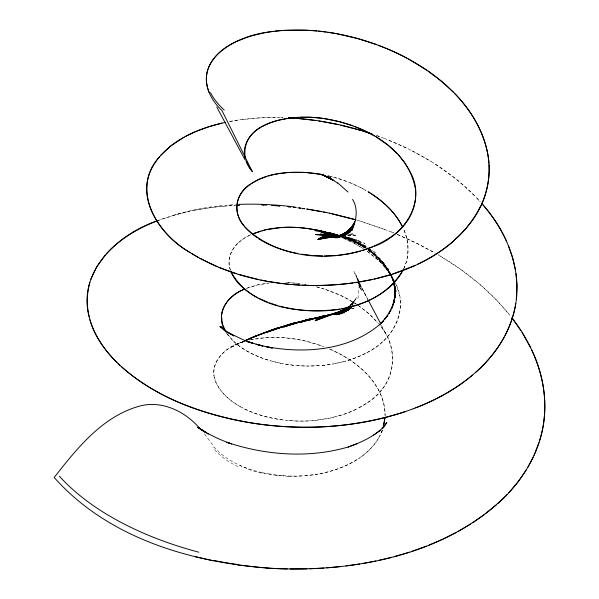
<?xml version="1.0" encoding="UTF-8"?>
<svg xmlns="http://www.w3.org/2000/svg" width="599" height="599" viewBox="0 0 599 599"><rect width="100%" height="100%" fill="white"/><g stroke="black" fill="none" stroke-linecap="round" stroke-linejoin="round"><path stroke-width="0.45" stroke-dasharray="3 2.25" d="M359.115 287.879L358.472 277.577M385.067 416.05C385.666 393.161 369.695 373.581 351.74 361.204M357.932 298.616L359.497 284.353M382.349 430.127C378.051 441.98 369.066 451.616 358.689 458.52M382.274 430.344L379.549 436.386M403.733 268.674C409.611 256.387 409.214 241.674 403.674 229.35M403.666 268.816C409.746 256.222 409.199 241.075 403.307 228.518M381.323 432.71L382.731 429.7M352.751 304.644L356.63 297.254L351.725 305.033M378.785 437.772C365.532 459.942 339.64 470.672 315.119 474.543M351.725 305.123L355.641 298.998L350.849 305.415M382.379 388.744C397.848 370.392 394.756 342.366 379.564 324.86M351.718 304.382L354.548 300.653L350.31 305.46M381.458 389.904C369.942 403.891 352.961 412.247 335.71 416.799M350.46 305.438L353.56 302.001L349.726 305.73M237.459 243.651C230.398 250.195 227.081 260.752 230.353 269.984M383.952 340.419C395.018 330.124 401.936 314.879 400.117 299.627M350.026 305.647L352.676 303.139L349.876 305.497M238.29 242.857L244.04 238.417L251.026 234.606M382.694 341.595C372.091 351.194 358.831 357.423 345.151 361.257M350.565 305.213L351.957 304.075L349.801 305.662M367.838 402.423C394.299 386.932 400.911 348.76 380.275 325.774M366.326 403.456L357.581 408.578M357.124 459.538C339.289 470.739 318.084 475.531 297.216 476.13M366.745 352.714C392.053 341.213 409.364 309.818 395.595 283.417M365.225 353.515C351.456 360.516 336.189 364.244 320.854 365.555M250.876 234.673C237.144 240.042 224.677 255.084 230.488 270.396M355.806 409.461L348.146 412.793M243.538 341.475L230.233 347.622L243.628 341.535M236.598 344.35L243.404 341.385M246.129 288.493L257.405 284.967L268.696 283.042M157.739 220.657L174.092 215.168L189.913 211.177M157.934 220.582L159.282 220.065M247.297 288.037L258.004 284.832L268.816 283.028M161.371 219.301L177.439 214.225L192.249 210.683M346.155 413.542L330.236 418.102L311.285 420.76M242.408 342.111C225.157 346.372 206.992 364.439 216.232 383.135C229.162 407.56 258.693 416.627 284.33 420.124M243.179 341.857C228.279 346.117 211.387 358.576 214.105 376.015M173.126 215.453C193.342 209.141 214.39 205.622 235.534 204.596M351.538 308.74L355.125 307.789L351.576 308.71M343.354 361.744L332.28 364.11M333.673 417.316C318.189 421.06 302.061 421.958 286.225 420.333M249.768 340.03C267.82 335.912 286.749 336.878 304.719 340.891M250.786 339.805L265.671 337.679L280.444 337.537M192.152 210.706L212.967 207.261L234.943 205.307M229.32 121.56L240.349 119.725M194.6 210.212L211.537 207.441L226.654 205.854M229.911 121.44L238.14 120.04M330.131 364.462C306.733 367.913 282.331 365.809 260.191 357.333M240.244 119.74L260.236 117.823L282.87 117.584L278.131 117.479M313.225 474.82L303.648 475.823M242.355 119.456L255.376 118.13M348.64 234.943L354.046 234.396L348.498 234.928M229.215 205.659L236.118 205.247M318.923 365.697L307.317 366.041M257.6 117.981L275.802 117.456M309.354 420.88C286.389 422.063 262.781 418.289 242.213 407.702M301.716 475.943L290.103 476.13L278.587 475.396M292.612 476.168L288.988 476.085M305.385 366.011L295.771 365.457M344.245 236.657L346.117 236.717L344.29 236.612M286.142 282.391L301.484 283.791M288.149 282.473L299.305 283.492M283.514 475.823L281.126 475.658M282.354 337.641C296.46 338.555 310.417 341.602 323.647 346.581M344.066 236.994L349.449 237.444L344.103 236.882M293.869 365.278L282.638 363.653M276.161 475.134L278.101 475.366M344.837 237.211L353.066 238.454L344.133 237.249L360.957 241.442L341.947 236.837M343.961 237.346L365.076 243.426L343.961 237.286M304.442 284.27L305.924 284.525M270.007 474.236L261.748 472.618M304.943 284.345L306.201 284.577M343.676 237.294L356.922 239.787L344.575 237.324M280.811 363.293L270.156 360.695M263.71 473.045L278.67 475.426A53.438 32.181 -1.2 0 0 281.118 475.696M327.758 175.732L329.008 176.024M261.913 472.641C244.272 468.44 226.34 461.05 214.217 447.056L203.66 432.897M328.319 175.859C341.819 179.011 354.922 184.043 366.895 191.051M329.63 176.173L337.102 178.195M306.71 341.363L323.348 346.462M343.392 237.241L355.679 240.933L342.066 236.77L360.748 243.194L343.594 237.399M316.227 286.764C330.289 290.388 343.878 296.048 356.091 303.933M317.013 286.966L323.595 288.86M356.532 219.998L359.505 220.874M359.415 220.851L388.766 230.952M362.118 221.667L386.026 229.889M343.781 237.406L356.038 242.213L367.299 247.881M268.142 360.096C252.583 355.155 236.867 347.383 227.118 333.815M338.952 178.764L348.071 181.969M343.923 237.474L349.247 239.181L367.374 247.357L348.041 238.604L365.772 245.882L342.321 236.687L359.947 243.703L365.69 246.96L349.247 239.181L344.32 237.444M342.995 237.264L354.031 240.91L367.247 247.866M343.811 237.369L354.046 241.629L366.483 247.986M325.519 289.474L341.602 295.884L356.345 304.097M343.811 237.301L362.582 245.755L365.69 247.769L356.038 242.213L349.247 239.181M376.135 135.404L384.251 138.414M377.145 135.763L381.892 137.508M342.935 237.324L354.046 241.629L365.068 247.679M342.86 237.346L354.046 241.629L365.517 247.971M343.564 237.361L356.038 242.213L366.378 248.001M384.049 138.332C420.124 152.348 454.252 173.044 480.353 201.923M388.631 230.9L393.775 232.951M391.229 231.925L393.813 232.966M388.946 140.278L407.32 148.462M349.861 182.68L358.599 186.589M342.815 237.983L352.452 242.393L363.308 248.6M258.603 356.697C249.671 353.036 241.09 348.214 233.969 341.632M397.242 234.389L416.53 243.172L434.926 252.95M397.332 234.426L416.807 243.306L435.436 253.235M343.998 238.477L352.654 242.498M329.27 348.835L340.711 354.383L350.235 360.171M330.483 349.359C357.131 360.972 384.775 383.854 385.09 415.294M411.79 150.693L431.19 161.565M360.291 187.435L366.154 190.617M354.338 243.374L362.432 248.038M367.18 248.443L371.155 250.667L367.262 248.435M240.618 406.841L232.876 402.004M435.316 164.163L454.843 178.083M365.158 248.053L361.347 245.575L345.548 238.305L361.347 245.575L365.233 248.136M368.34 250.18L380.927 259.322L368.789 249.783L376.262 254.8L369.426 250.277M368.205 250.038L379.631 259.03L388.564 269.378L379.631 259.03L368.205 250.038L374.547 254.268L384.947 264.062L374.547 254.268L368.789 249.783M357.873 305.108L369.164 313.854L378.538 323.587M358.494 305.535L369.523 314.176L377.864 322.771M458.093 267.573L438.034 254.74C465.393 270.838 490.686 291.017 510.46 315.995M367.022 251.078C377.692 258.783 388.07 268.023 393.416 280.325L391.274 275.69L393.296 281.867M460.227 269.071L478.421 283.162M367.487 251.408L380.268 262.048L389.155 272.395M231.701 401.15L225.359 395.774L220.327 390.061M456.678 179.55L467.25 188.663L475.396 196.607M480.331 284.787L496.414 299.949L508.963 314.123M233.004 340.711L226.602 333.037M476.954 198.232L479.986 201.511M226.302 332.864L228.496 335.687M385.022 267.147L389.298 272.942M219.623 389.08L216.224 383.128L214.292 377.085M390.383 273.339L384.356 264.429L374.36 254.837L384.356 264.429L390.488 273.451M389.986 273.593L382.057 263.013L376.06 257.113L385.135 266.076L388.242 270.014L389.979 273.256M389.859 273.473L385.135 266.076L380.193 260.34L388.242 270.014L389.837 273.181M391.259 275.488L394.831 281.815M391.776 276.319L394.082 280.332M389.343 272.979L387.081 269.101L390.009 273.444M389.799 273.758L392.51 278.408L393.67 281.642M365.877 295.689L359.19 283.065M368.842 301.327L359.31 283.095M367.988 299.657L359.385 283.132M391.169 275.705L393.902 281.073L391.439 275.839L393.588 281.59M381.466 325.294L386.362 335.245M358.209 280.804L353.889 271.235L358.808 282.219M395.422 283.05L398.5 291.301L399.952 298.242M389.904 273.608L385.135 266.076L382.057 263.013L389.163 271.946L392.51 278.408L393.618 281.897L390.271 274.439M391.439 275.839L393.416 281.919M358.973 282.256L356.263 275.585L358.823 282.511M391.274 275.69L393.618 281.897M359.138 283.379L361.699 290.313L357.206 277.734L360.201 287.198L359.018 283.267M358.981 283.439L360.538 289.362L358.823 282.773M358.749 282.638L358.921 283.537L358.831 283.08M358.794 282.885L358.958 283.784M358.786 282.84L358.861 283.282M358.846 283.2L359.086 284.817M238.058 466.643A89.715 49.672 0.7 0 1 212.87 447.356M297.216 476.242A74.725 46.116 -1.3 0 1 292.612 476.287M288.958 476.332A128.343 78.364 -1.3 0 1 283.469 476.07M276.117 475.247A103.32 61.165 -1 0 1 269.954 474.348M261.389 473.113A91.31 52.577 -0.5 0 1 246.376 468.59M246.713 468.291A87.933 49.193 0.3 0 1 239.847 465.483M352.474 233.752L349.734 234.187L352.474 233.752M355.941 235.145L346.679 235.594L355.941 235.145M375.363 252.493L368.063 248.33L375.363 252.493"/><path stroke-width="0.9" d="M393.798 282.054L395.894 291.586L393.843 282.773L394.988 288.067L394.719 298.107L394.022 302.847L395.168 292.177L393.798 282.024M221.488 316.032L222.416 324.044L225.389 331.06M393.745 282.75C395.969 291.226 395.213 300.129 391.911 308.215L394.996 296.587M384.992 417.675L383.293 427.244M384.962 418.042L383.218 427.491M516.293 299.463L516.952 285.611L516.009 273.623M221.563 315.052C222.768 302.495 233.752 293.667 244.654 289.107M413.16 408.803C455.876 392.929 497.949 363.091 512.347 317.934C525.578 277.577 509.113 233.423 481.461 203.166M515.754 303.386C513.994 314.58 510.303 325.452 505.054 335.492M395.055 296.033L393.416 303.798L388.766 313.831L391.08 309.788L384.85 319.072L387.882 315.411L380.095 324.066L383.779 320.809C352.841 350.445 305.76 354.219 265.529 346.507L272.365 348.086L256.065 344.268L262.886 346.08L246.488 341.385L253.28 343.407L243.718 340.03L227.433 332.22L233.962 335.919L226.639 331.434L219.9 326.38L226.242 331.532L220.866 326.657L224.573 330.528M89.813 282.324C74.561 339.745 132.708 382.903 178.802 402.363C250.112 431.916 332.34 435.525 405.763 411.453M539.654 440.535C549.073 410.682 545.075 377.677 531.575 349.711M207.965 69.334C202.769 84.392 210.923 100.385 221.959 110.523L252.419 171.748L248.315 165.878L245.979 160.861M539.01 442.579L534.016 455.397M90.741 279.456L96.619 266.907L105.177 255.114M208.25 68.511C212.825 56.051 224.048 47.433 235.639 41.84M411.558 213.207C414.92 205.831 416.268 197.565 415.399 189.509M480.248 207.254C486.702 194.121 489.832 179.341 489.009 164.71M533.088 457.404L527.652 467.617M403.052 270.082C391.237 292.724 365.854 304.247 341.797 308.717M350.602 308.747L352.324 305.468M403.007 270.171C378.516 311.136 322.052 317.111 279.531 306.126M504.096 337.297C496.893 350.497 487.092 362.178 475.891 372.159M154.198 164.148C132.731 197.722 161.236 235.834 190.43 252.8M526.491 469.541L518.36 481.409L508.843 492.73M384.131 426.683L386.812 422.445L382.409 428.622L384.506 425.941C374.809 436.439 361.302 442.287 348.094 447.049L357.124 443.672M154.924 162.988C170.715 139.47 198.846 128.238 225.494 122.338M350.318 306.126L346.065 311.832L350.026 306.621M405.059 223.869L405.545 223.247M159.626 156.631C130.11 188.67 156.676 233.498 188.49 251.543C236.86 282.136 296.924 290.253 352.968 282.96M157.26 220.836C118.16 233.977 77.249 271.527 89.094 316.624M349.704 306.141L343.639 313L349.838 306.126M160.517 155.598L171.022 145.767L184.267 137.104M106.293 253.849C120.01 238.724 138.152 228.309 157.02 220.934M507.211 494.467C447.633 554.217 358.187 571.723 276.611 568.601C195.94 563.884 109.512 539.819 54.18 477.47C77.421 447.82 103.672 414.8 142.075 405.478C164.388 400.858 186.626 412.584 200.658 429.453M348.453 306.973L341.43 313.816L349.367 306.276M498.001 503.437C522.972 481.184 541.556 450.343 544.356 416.56C547.681 380.986 533.634 345.795 512.055 318.039M496.346 504.92L485.901 513.485M454.334 240.491C443.267 250.255 430.621 258.124 417.293 264.399M347.779 307.272L339.386 314.355L348.468 306.928M396.306 232.944C354.893 265.26 282.563 264.646 244.774 226.811M472.461 375.131C455.607 389.268 436.05 399.937 415.586 407.874M484.074 514.863L472.618 522.822M347.645 307.25L337.581 314.647L347.809 307.429M348.603 230.645L339.184 237.548L350.685 228.661L341.101 237.069L351.441 227.575L343.107 236.373L352.272 226.34L345.331 235.37L353.178 224.842L347.517 234.119L354.054 223.172L349.606 232.629L354.833 221.345L351.718 230.765C356.315 221.001 358.546 209.088 352.579 199.377M378.733 431.505L380.283 430.396L373.289 435.308M250.562 184.103C235.744 192.346 232.18 213.491 243.995 225.845M349.314 230.068L337.477 237.81L347.323 231.783M347.615 307.324L336.069 314.737L348.034 307.429M260.4 127.609C249.97 133.435 241.749 145.572 245.073 157.844M251.685 183.354L258.663 179.543L266.75 176.465M470.634 524.095L458.242 531.395M261.516 126.943L268.884 123.372L277.307 120.549M347.959 307.317L334.893 314.64L345.548 309.032M347.997 231.274L336.009 237.885L345.443 233.056M456.109 532.556L442.863 539.16L428.944 545.15M185.735 136.31L195.064 131.847M348.019 307.609L334.122 314.4L345.833 309.114M345.353 232.921L334.908 237.803L345.136 233.453M244.37 341.093C263.283 332.16 283.327 325.579 303.73 321.086M236.77 41.301L250.434 36.135L266.143 32.443M244.467 341.153L257.016 335.447L245.103 340.644M415.489 265.237L392.674 274.02M244.587 289.137C228.241 294.468 214.734 313.913 224.969 330.311M374.375 246.264C403.763 235.781 427.184 201.96 410.053 171.561M345.713 309.002L333.77 314.056L342.261 310.799L315.186 320.705L335.605 312.865L342.703 311.016M252.299 234.044L265.829 229.731L281.373 227.523M252.381 234.007L260.505 231.102M196.697 131.151L208.804 126.741M372.511 247.035L362.208 250.622M344.305 233.625L334.137 237.601L343.646 234.284M426.563 546.086L411.94 551.327M413.04 408.847C362.612 427.476 307.347 431.138 254.365 423.381C206.438 415.893 158.114 399.293 121.357 366.633M344.859 309.661L333.89 313.659L342.456 310.903M343.497 234.172L333.748 237.309L342.463 234.875M409.446 552.143L394.217 556.613M390.683 274.642L374.308 279.037M210.623 126.172L221.959 123.124M268.195 176.024C285.536 171.067 304.015 171.321 321.656 174.481M348.326 446.936C308.702 458.572 265.649 455.285 226.766 442.287L231.581 443.919C219.721 439.756 208.242 434.35 197.797 427.312L205.143 432.119L201.459 429.49M360.426 251.131L349.442 253.662L338.053 255.256M337.566 312.858L317.178 318.331L337.222 312.558L315.875 319.484L340.779 311.585M262.025 230.667C276.019 226.916 290.74 226.534 305.071 228.197M342.471 234.711L333.77 236.972L340.749 235.459M391.626 557.295L378.523 560.409M278.805 120.152L288.284 118.288L298.489 117.292M337.581 312.805L319.095 317.305L331.891 314.535M372.211 279.508L355.14 282.646M321.296 316.998L304.225 320.66L283.544 327.061L308.133 319.477L321.408 316.856M325.789 316.032L327.586 315.651M303.813 321.101L292.102 323.557L271.647 329.997L251.026 338.016L277.285 328.132L271.647 329.997L297.389 322.404L292.102 323.557L266.907 332.235L292.102 323.557L312.386 318.698L319.709 317.5M309.219 319.963L311.023 319.589L309.166 319.963M375.873 560.978L362.447 563.532M342.276 235.003L334.227 236.627L340.614 235.624M333.995 313.958L321.618 316.452L301.095 322.097L324.718 315.823L329.33 315.081M325.834 315.98L327.601 315.628M277.374 173.875C258.364 176.428 232.532 189.958 237.414 212.84M329.72 315.104L321.618 316.452L324.718 315.823L304.225 320.66L308.133 319.477L312.386 318.698L287.61 325.07L308.133 319.477L316.257 318.121M318.062 317.822L319.873 317.522M339.925 309.054C302.607 314.303 249.731 308.62 230.697 270.995M267.663 32.181L273.878 31.29M359.737 563.981L346.065 565.95M279.014 173.598L287.378 172.587M340.606 235.512L317.702 239.473L338.33 235.916M338.278 235.976L318.84 238.38L338.278 235.976L320.532 237.414L338.682 236.148M275.473 31.103L281.949 30.482M340.546 566.609L326.65 567.904M336.136 255.429L324.538 255.923M323.849 568.099L309.825 568.818M283.597 30.369L307.774 30.264M289.107 172.46L305.273 172.46L321.483 174.451M338.338 235.999L335.133 236.32L338.734 235.954L321.715 232.457L338.532 236.021M283.207 227.418C298.751 226.647 314.378 228.788 329.278 233.198M237.855 205.165L239.593 205.098M237.766 205.172L239.181 205.113M338.63 236.081L322.786 236.612L336.645 236.373M300.249 117.217L311.076 117.292L322.225 118.303M307.017 568.9L290.096 569.013M239.143 204.386C257.862 203.682 276.611 204.663 295.18 207.074M313.202 285.521C371.897 285.611 437.989 268.771 473.704 218.59C486.231 200.268 491.801 177.177 487.975 155.216C478.526 103.859 433.01 68.144 387.321 48.833M338.495 236.201L325.549 236.028L335.837 236.373M322.599 255.915L312.963 255.496M310.971 285.498L302.076 285.206M287.28 568.96L278.834 568.698M261.493 204.978L263.687 205.038M263.53 205.038L266.615 205.15M275.982 568.571L277.404 568.638M288.314 117.808L294.656 118.198M274.552 568.496L271.751 568.346M289.107 117.846C316.886 119.351 344.432 124.757 370.811 133.57M338.832 236.291L328.806 235.707L335.987 236.306M271.647 205.39L277.09 205.734M272.515 205.442L277.696 205.779M299.852 285.087L291.002 284.443M270.381 568.264L266.368 568.009M309.563 30.369L316.804 30.946M278.003 205.801L279.823 205.936M278.438 205.831L279.928 205.951M297.052 118.377L316.392 120.571M260.722 567.567L237.998 565.007M311.053 255.339L301.619 254.163M288.8 284.233L282.219 283.514M288.134 206.685L290.373 206.917M288.037 206.677L290.785 206.962M338.749 236.328L315.546 234.538L338.383 236.223M318.623 31.133L325.976 32.017M294.124 207.344L295.621 207.524M293.532 207.269L296.288 207.598M297.875 207.801L300.885 208.197L299.043 207.95M336.982 236.276L332.512 235.669L338.442 236.238L325.152 234.119L337.686 236.268M280.047 283.245L269.206 281.612M306.943 228.429L318.234 230.375M301.799 208.317L304.554 208.714M302.39 208.4L304.651 208.729M327.825 32.279L335.26 33.477M324.104 118.565L339.146 121.582L352.1 125.55M306.156 208.954L308.418 209.291M318.825 120.938L338.383 124.599M307.317 209.126L321.116 211.499M309.174 209.418L326.627 212.593M267.072 281.238L260.7 280.003M337.125 33.814L357.738 38.576L376.352 44.536M322.105 174.564L323.363 174.803M297.92 253.527C283.971 250.891 270.231 246.226 258.251 238.484M323.505 211.964L329.54 213.199M314.879 230.593L338.839 235.707M339.146 236.201L328.469 233.325L335.358 234.733L338.742 235.766L322.689 231.596M338.592 236.186L330.536 234.546L338.749 236.395M213.409 560.814L195.566 556.763M329.383 213.169L355.791 219.788M258.588 279.561L238.125 274.26M332.131 213.768L355.357 219.661M340.824 125.146L360.313 130.253M320.113 230.795L325.115 232.03M317.305 230.181L338.577 235.624L327.93 232.419L338.495 235.744M318.953 230.465L338.577 235.422L327.93 232.419M328.469 233.325L338.442 235.849M338.877 236.103L336.166 235.414L338.824 236.163M338.607 235.766L330.626 233.206L338.577 235.422M326.358 232.367L327.601 232.712M330.626 233.206L338.974 235.692M277.794 305.632L269.438 302.877M362.739 130.986L372.368 134.094M236.141 273.638L218.979 267.439M335.358 234.733L338.757 235.856M330.266 177.888L320.72 174.346L330.416 178.24L323.962 175.597M378.194 45.21L385.509 48.077M353.912 126.217L364.521 130.702L374.54 135.988M336.84 235.04L338.555 235.699M267.828 302.27L258.716 298.212M217.152 266.682L199.856 258.364M324.164 175.687L325.841 176.405L323.445 175.357M325.055 176.061L328.417 177.641L327.189 177.034M328.664 177.768L329.457 178.173L326.605 176.765L329.053 177.896M326.605 176.765L328.978 177.888L327.076 176.96M326.912 176.907L327.713 177.297M328.469 177.663L327.855 177.364L328.836 177.851M328.23 177.544L329.21 178.038M327.563 177.214L328.574 177.716M328.357 177.611L327.93 177.394M328.297 177.581L328.911 177.888M327.81 177.319L329.39 178.135L328.529 177.686M406.773 58.081C364.784 36.06 315.95 25.255 268.719 32.009C239.847 35.266 194.615 56.358 209.193 92.688M328.387 177.589L330.82 178.899M257.293 297.471C246.369 291.608 235.699 283.402 230.922 271.587M323.527 174.93L332.909 180.074M408.488 59.002L426.585 70.053M329.794 178.337L332.52 179.872L326.35 176.301L333.838 180.666L329.061 177.738M198.232 257.465L191.95 253.751M368.048 191.732C382.125 200.238 394.958 211.747 402.408 226.624M376.135 136.939L388.062 145.265L397.032 153.426M368.497 192.002L370.07 192.975M197.797 427.312L208.295 434.163M371.627 193.971C384.326 202.267 395.782 213.177 402.55 226.916M328.297 176.825L337.611 183.129M257.008 237.661C248.533 231.843 240.633 224.041 237.691 213.918M428.158 71.131L441.613 81.397L453.72 92.546M337.649 182.845L348.012 192.047M118.415 363.885L119.867 365.263M116.992 362.492C104.922 350.535 94.717 336.151 89.91 319.694M454.978 93.833C473.113 112.575 487.039 136.767 488.911 163.198M398.193 154.654L404.422 162.254L409.357 170.213M222.461 327.923L226.467 332.46M481.948 203.72C491.929 215.146 500.517 227.86 506.724 241.726M252.419 171.748L249.304 167.518L246.309 161.745M511.831 317.755L520.98 330.7M522.178 332.572L530.654 347.794M216.733 106.974L245.216 160.098M368.415 300.451L380.65 323.632M508.416 245.672L512.587 257.607L515.387 269.617M393.588 282.75L394.741 286.285L395.377 297.216L395.168 292.177M393.64 282.803L394.988 288.067M245.328 158.825C239.338 119.605 294.753 114.319 321.933 118.265C361.07 123.694 406.953 145.714 415.234 188.116M198.786 552.188A263.32 145.871 4.5 0 1 59.383 476.22M224.251 110.036A137.029 65.328 4.3 0 1 210.496 92.605M238.14 564.58A251.333 150.881 1.5 0 1 213.618 560.409M266.375 567.942A197.371 120.751 1.3 0 1 260.73 567.5M454.072 240.341A170.79 120.609 2.2 0 0 461.492 233.251A150.117 106.607 2.9 0 0 466.786 227.455M472.716 219.534A176.069 125.58 3.6 0 1 466.681 227.403M479.979 207.179A159.656 114.349 4.3 0 1 472.626 219.496M411.64 213.222A94.837 67.006 5.6 0 1 408.466 219.219A78.746 55.422 4.7 0 1 405.658 223.292M405.216 223.936A100.782 70.615 3.8 0 1 401.173 228.623A83.935 58.515 3.1 0 1 396.478 233.041M350.752 306.591L348.296 310.484L350.744 306.651M336.608 235.961L320.128 234.127L338.315 236.291L336.608 235.961"/></g></svg>
